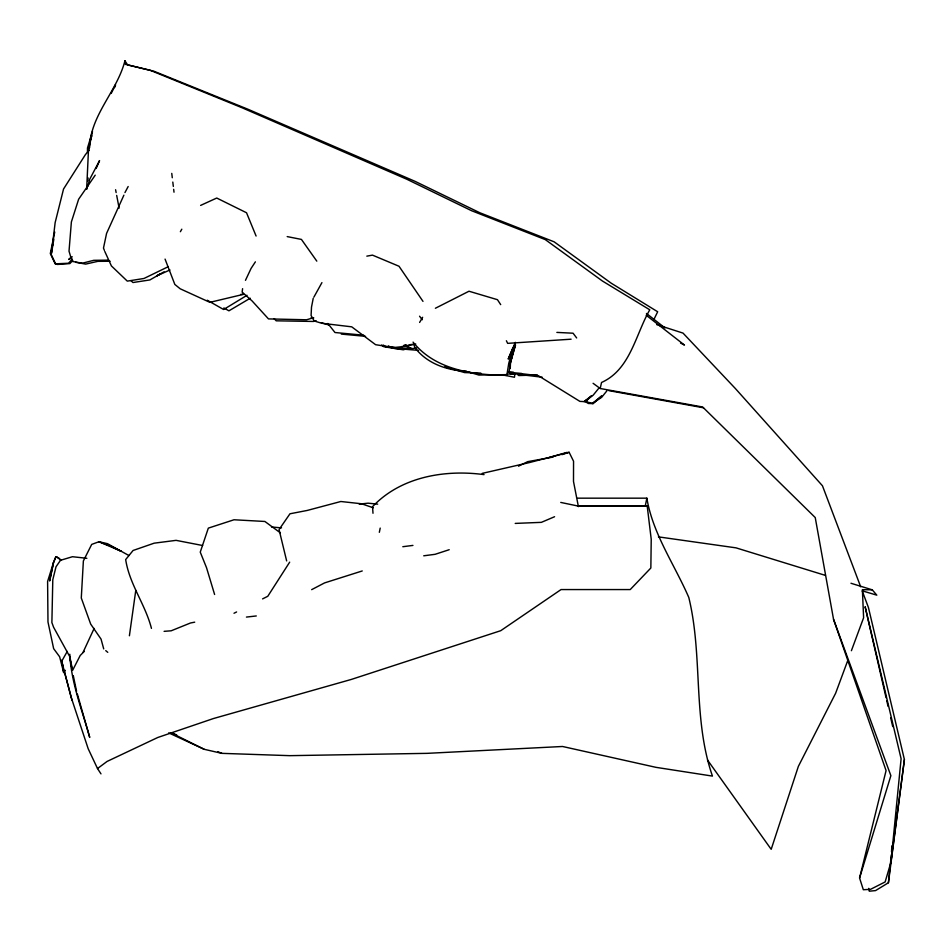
<?xml version="1.0" encoding="UTF-8"?>
<svg xmlns="http://www.w3.org/2000/svg" width="952" height="952" viewBox="0 0 952 952"><rect width="100%" height="100%" fill="white"/><g stroke="black" fill="none" stroke-linecap="round" stroke-linejoin="round"><path stroke-width="1.43" d="M87.453 152.213L87.489 147.976L92.487 131.566L88.441 150.702L86.656 189.293L87.096 186.497M88.012 152.356L88.06 148.119M510.272 368.317L510.45 362.938L515.306 342.339M868.736 888.371L869.283 891.203L875.566 890.596L888.418 882.754L891.358 854.801M891.524 851.838L891.846 845.923M89.583 147.786C90.297 115.097 117.096 91.475 124.938 60.797L127.592 64.879L153.903 71.221L247.651 109.111L414.929 181.285L479.891 212.784L554.112 241.808L611.232 283.208L657.665 311.756L653.869 319.563M593.096 383.311L600.188 388.499L702.659 406.992L815.233 517.555L833.536 619.312L886.074 770.596L859.573 878.006L863.321 889.727L870.521 889.346L885.134 881.945L890.941 862.191L901.104 758.756L865.118 606.721L886.062 697.697M510.498 373.624L514.818 374.195L514.473 377.254L501.621 374.683M87.763 180.797L88.096 177.941M888.418 882.754L904.4 759.577L868.438 607.543L862.238 590.954M890.941 862.191L904.4 759.577M242.605 288.682L242.129 292.085L252.042 300.892L268.488 318.908L306.58 319.777L313.398 317.766M129.401 635.769L135.779 590.395M52.907 244.783L51.491 253.315L55.145 222.601L63.546 189.008L85.43 154.593L89.309 150.119M53.371 241.939L53.847 239.095M313.22 298.333L311.506 307.127L311.09 315.493L314.148 320.955L321.669 323.252L351.728 326.833L375.6 344.695L395.211 347.789L415.762 344.053M577.555 506L645.266 506L646.848 498.17L577.662 498.17M54.728 232.038L50.313 253.553L55.192 263.847L68.496 263.24L72.352 259.015M51.408 250.816L52.884 243.641M379.336 532.311L380.205 528.098M60.607 559.954L59.143 558.3L55.835 556.872L53.455 562.632L49.635 580.994L53.598 562.37L55.835 556.872L57.06 556.944L60.976 560.419M600.188 388.499L601.545 382.478C630.367 369.519 635.424 334.807 649.764 309.793L602.426 281.019L545.282 239.606L471.561 210.713L406.897 179.285L241.879 107.683L150.285 70.329L125.45 64.343L124.938 60.797M87.751 186.485L89.678 179.321L99.555 160.614L96.176 168.48M515.52 344.945L510.45 362.938L508.999 372.184L511.629 373.767L521.696 373.481M515.413 345.029L510.082 363.248L510.105 368.448M89.726 142.645L91.809 135.815M859.573 878.006L890.87 775.666L833.536 619.312M114.537 87.572L115.549 84.811L111.229 93.403M847.839 660.307L835.63 693.246L798.359 766.396L771.191 849.327L707.491 760.017M851.397 650.704L863.607 617.765L862.381 589.669L872.27 589.835L876.804 595.155L862.583 590.93M123.891 195.172L106.576 233.407L103.482 248.091L104.339 250.305M515.151 342.708L508.213 359.082L512.914 347.932L508.761 363.39L506.797 375.35C473.299 375.064 435.373 370.007 413.061 342.113M83.133 652.179L94.141 628.415M53.455 562.632L47.6 581.482L47.981 621.977L53.645 648.657L59.631 656.773L63.677 672.564L65.379 670.363M124.95 192.578L128.163 186.532M321.931 282.625L313.874 297.155M67.259 651.406L61.725 661.235L71.138 697.257L88.191 748.748L97.509 768.55L100.983 773.869M180.38 231.705L181.808 229.194M419.618 322.419L422.628 317.278M289.67 562.156L267.786 596.285L262.585 598.891M255.386 261.848L251.078 268.416L245.473 280.34M95.224 175.168L78.635 199.23L71.376 221.959L69.02 251.185L72.09 261.383L82.205 263.24L93.736 260.324L108.29 260.146M606.876 390.867L601.664 397.329L592.168 403.577L588.348 403.493L584.552 401.149M598.391 388.749L593.144 395.211L584.171 401.601L579.923 401.399L538.344 375.695L508.999 372.184L513.449 372.208M72.78 260.42L69.889 263.585L57.548 264.454L55.68 263.966L51.432 254.969M84.347 651.358L80.218 655.464L72.602 670.351L69.853 656.797L53.609 627.261L51.884 622.584L52.8 579.697L56.013 566.785L60.488 560.3L72.459 556.718L86.858 558.288M591.692 395.865L585.575 401.625L584.171 401.601L591.608 395.651M592.168 403.577L593.274 403.541L601.688 395.925L593.227 402.732M70.912 257.552L68.758 259.444L72.257 256.79M97.509 768.55L107.064 761.445L157.746 737.502L213.426 718.546L351.264 679.454L500.74 630.688L561.049 589.562L630.236 589.562L650.847 568.011L651.227 539.296L647.205 506.036L645.266 506M246.996 295.298L223.625 309.519L207.238 300.213M250.257 298.214L228.92 310.828L223.863 307.96M164.041 271.832L149.904 279.936L132.947 282.53L130.912 280.614M160.59 273.712L156.878 275.806L169.98 269.951M435.385 308.258L468.991 291.229L497.456 299.69L500.692 304.628M234.002 613.255L236.596 611.957M518.507 466.183L527.682 461.649L553.1 457.079M200.622 205.406L216.735 198.04L246.532 212.76L256.088 236.036M168.111 266.762L144.002 278.472L127.306 281.126L111.42 265.941L104.768 251.411M561.93 454.639L569.117 452.295L573.556 461.232L573.497 481.45L578.399 506.619M311.661 589.645L324.561 582.91L362.248 570.95M554.588 516.722L541.367 522.351L515.222 523.41M449.201 549.709L435.088 554.314L423.723 555.801M316.1 320.657L313.351 321.455L276.175 320.812L274.212 318.682M549.387 457.412L567.13 452.343M406.052 349.003L403.279 349.8L383.87 346.742L381.597 345.04M569.117 452.295L529.633 462.517L482.164 473.394M194.708 622.168L190.471 623.001L171.181 630.795L164.089 631.343M366.829 256.147L372.494 255.136L399.007 266.251L422.997 301.379M402.815 546.71L412.942 545.413M416.881 347.98L411.621 348.646L385.489 346.564L383.204 345.029M246.437 617.074L256.29 615.956M406.552 345.04L403.922 345.326L411.621 348.646L405.385 345.112M409.193 344.755L414.453 344.196M359.249 504.12L368.079 503.18L377.67 504.143M310.864 318.123L313.767 317.92M571.105 339.198L507.654 343.351L506.381 340.745M537.416 374.993L518.828 375.552L517.138 374.207L542.176 377.206M240.773 294.394L243.617 294.311L209.88 302.343L180.19 288.789L174.823 284.422L165.065 259.099M507.416 374.624L478.904 375.064L467.765 371.744M110.134 261.264L97.842 261.348L85.668 264.109L75.672 262.276M647.205 506.036L578.019 506.036L560.752 502.43M271.522 526.991L281.518 527.86M466.456 371.137C447.154 370.614 426.734 363.45 414.81 347.516L413.775 343.743M480.808 373.101L464.552 372.577L444.727 366.817M507.428 373.957L514.818 374.195M168.683 732.873L204.192 749.295L221.852 753.353L289.789 755.662L427.008 753.353L562.549 746.487L655.94 767.336L712.453 776.094C692.449 718.379 703.111 656.273 688.796 597.463C674.563 564.596 652.882 534.06 646.848 498.17M556.872 332.403L573.068 333.212L576.662 337.948M484.056 474.62C444.727 469.348 400.792 476.773 372.541 506.702L372.994 513.271M418.594 350.384L391.879 348.158L388.392 345.826M341.316 334.092L365.58 336.342M363.712 335.211L334.985 332.522L327.833 323.466M658.415 536.868L736.003 547.852L825.432 575.401M608.887 390.653L703.54 407.789M202.621 545.508L176.084 540.355L154.153 543.175L133.078 550.482L125.676 559.562C129.424 584.314 145.287 604.282 151.451 628.379M287.195 236.596L301.427 239.416L316.802 261.134M593.274 403.541L587.8 402.184L585.373 400.495M321.395 322.752L329.44 325.179M850.981 583.267L872.27 589.835M656.713 324.62L683.024 333.105L735.349 388.511L822.457 485.782L860.691 586.813M373.291 507.785L361.51 503.763L340.84 501.502L307.151 510.462L289.967 513.783L279.055 529.574L286.647 560.918M171.229 732.659L176.703 734.896M217.746 751.675L221.852 753.353M171.134 732.861L204.192 749.295M680.573 343.089L684.476 345.064L646.194 315.243M128.853 555.492L107.481 543.675L98.96 541.736L91.701 544.401L83.371 560.942L81.289 597.999L90.69 624.096L101.055 639.125L103.72 648.919M280.352 532.846L264.894 521.47L234.013 519.768L208.333 528.122L200.253 552.124L206.536 567.725L214.605 594.488M646.444 313.458L664.936 327.904M105.755 650.632L107.778 652.346M419.558 316.207L422.26 319.753M76.565 691.259L73.292 675.646M77.362 694.056L89.714 737.419C82.122 710.061 71.21 682.881 69.805 654.25M63.986 670.244L72.007 700.184M886.728 700.589L888.061 706.36M890.715 717.915L892.714 726.578M69.984 658.558L70.805 662.83M71.352 665.674L71.912 668.53M115.597 189.734L116.132 192.566M116.679 195.398L119.119 208.143M63.118 668.233L61.725 660.129L63.677 672.564M171.765 173.395L172.276 177.738M172.8 182.07L173.323 186.413M173.669 189.305L174.014 192.197M110.456 546.02L98.96 541.736L121.309 551.327L110.456 546.02"/></g></svg>
